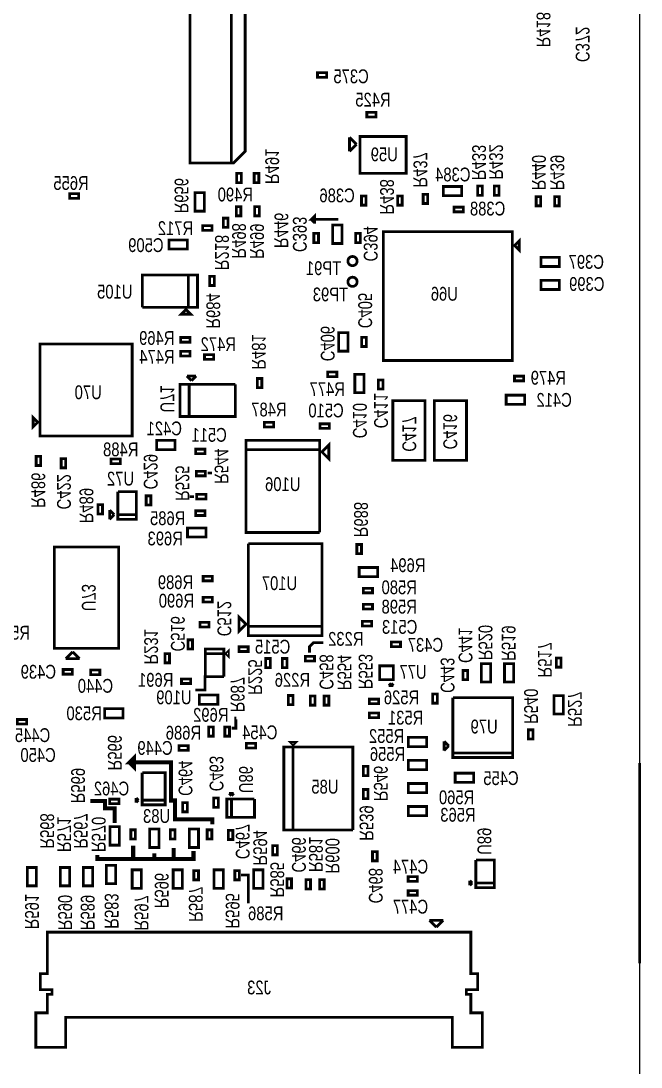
# Model space of a CAD drawing. Extents: x -446 to 3829, y -1404 to 6494.
# Drawn here: x 1852 to 3199, y -133 to 2139 of the extents above; entities that cross this region are included whole.
import ezdxf
from ezdxf.enums import TextEntityAlignment as Align

# ---------------------------------------------------------------- set-up
doc = ezdxf.new("R2010")
doc.units = 0
for name, color, linetype in [('BG_OUTLINE', 95, 'CONTINUOUS'), ('PG_ASSEMBLY_BOTTOM', 52, 'CONTINUOUS'), ('RD_ASSEMBLY_BOTTOM', 52, 'CONTINUOUS')]:
    doc.layers.add(name, color=color, linetype=linetype)

msp = doc.modelspace()

# ---------------------------------------------------------------- linework, layer by layer
at = {"layer": 'BG_OUTLINE'}
msp.add_lwpolyline([(-149.99, -150), (3196.46, -150), (3196.46, 5759.32), (-149.99, 5759.32)], close=True, dxfattribs=at)
at = {"layer": 'BG_OUTLINE', "const_width": 6}
msp.add_lwpolyline([(3196.46, 92.12), (3196.46, 527.12)], dxfattribs=at)
at = {"layer": 'PG_ASSEMBLY_BOTTOM'}
for points, const_width in [([(2309.25, 1830.44), (2309.25, 2910.44), (2219.25, 2910.44)], 6), ([(2219.25, 2910.44), (2219.25, 1830.44), (2314.25, 1830.44), (2339.25, 1855.44), (2339.25, 2885.44), (2314.25, 2910.44), (2309.25, 2910.44)], 6), ([(2309.25, 2910.44), (2309.25, 1830.44)], 6), ([(2496.55, 2026.4), (2516.55, 2026.4), (2516.55, 2016.4), (2496.55, 2016.4), (2496.55, 2026.4)], 6), ([(2623.65, 1930.32), (2603.65, 1930.32), (2603.65, 1940.32), (2623.65, 1940.32), (2623.65, 1930.32)], 6), ([(2566.05, 1855.9), (2566.05, 1885.9)], 6), ([(2566.05, 1885.9), (2581.05, 1870.9)], 6), ([(2589.05, 1887.9), (2689.05, 1887.9), (2689.05, 1807.9), (2589.05, 1807.9), (2589.05, 1887.9)], 6), ([(2581.05, 1870.9), (2566.05, 1855.9)], 6), ([(2330.97, 1807.87), (2330.97, 1787.87), (2320.97, 1787.87), (2320.97, 1807.87), (2330.97, 1807.87)], 6), ([(2368.97, 1807.87), (2368.97, 1787.87), (2358.97, 1787.87), (2358.97, 1807.87), (2368.97, 1807.87)], 6), ([(2809.79, 1759.4), (2769.79, 1759.4), (2769.79, 1779.4), (2809.79, 1779.4), (2809.79, 1759.4)], 6), ([(2854.55, 1780.4), (2854.55, 1760.4), (2844.55, 1760.4), (2844.55, 1780.4), (2854.55, 1780.4)], 6), ([(2890.55, 1780.4), (2890.55, 1760.4), (2880.55, 1760.4), (2880.55, 1780.4), (2890.55, 1780.4)], 6), ([(1977.79, 1753.54), (1957.79, 1753.54), (1957.79, 1763.54), (1977.79, 1763.54), (1977.79, 1753.54)], 6), ([(2230.57, 1725.85), (2230.57, 1765.85), (2250.57, 1765.85), (2250.57, 1725.85), (2230.57, 1725.85)], 6), ([(2602.05, 1758.92), (2602.05, 1738.92), (2592.05, 1738.92), (2592.05, 1758.92), (2602.05, 1758.92)], 6), ([(2670.47, 1738.9), (2670.47, 1758.9), (2680.47, 1758.9), (2680.47, 1738.9), (2670.47, 1738.9)], 6), ([(2735.99, 1762.4), (2735.99, 1742.4), (2725.99, 1742.4), (2725.99, 1762.4), (2735.99, 1762.4)], 6), ([(2981.55, 1757.4), (2981.55, 1737.4), (2971.55, 1737.4), (2971.55, 1757.4), (2981.55, 1757.4)], 6), ([(3021.55, 1757.4), (3021.55, 1737.4), (3011.55, 1737.4), (3011.55, 1757.4), (3021.55, 1757.4)], 6), ([(2329.97, 1735.65), (2329.97, 1715.65), (2319.97, 1715.65), (2319.97, 1735.65), (2329.97, 1735.65)], 6), ([(2369.97, 1735.65), (2369.97, 1715.65), (2359.97, 1715.65), (2359.97, 1735.65), (2369.97, 1735.65)], 6), ([(2813.06, 1724.4), (2793.06, 1724.4), (2793.06, 1734.4), (2813.06, 1734.4), (2813.06, 1724.4)], 6), ([(2301.97, 1710.61), (2301.97, 1690.61), (2291.97, 1690.61), (2291.97, 1710.61), (2301.97, 1710.61)], 6), ([(2542, 1708), (2483, 1708), (2490, 1715), (2490, 1702), (2489, 1702), (2483, 1708)], 6), ([(2247.15, 1694.18), (2267.15, 1694.18), (2267.15, 1684.18), (2247.15, 1684.18), (2247.15, 1694.18)], 6), ([(2529.55, 1655.67), (2529.55, 1695.67), (2549.55, 1695.67), (2549.55, 1655.67), (2529.55, 1655.67)], 6), ([(2919.55, 1401.4), (2639.55, 1401.4), (2639.55, 1681.4), (2919.55, 1681.4), (2919.55, 1401.4)], 6), ([(2213.85, 1643.43), (2173.85, 1643.43), (2173.85, 1663.43), (2213.85, 1663.43), (2213.85, 1643.43)], 6), ([(2488.55, 1657.4), (2488.55, 1677.4), (2498.55, 1677.4), (2498.55, 1657.4), (2488.55, 1657.4)], 6), ([(2579.55, 1657.4), (2579.55, 1677.4), (2589.55, 1677.4), (2589.55, 1657.4), (2579.55, 1657.4)], 6), ([(2934.55, 1661.4), (2934.55, 1641.4), (2924.55, 1651.4), (2934.55, 1661.4)], 6), ([(3021.85, 1605.62), (2981.85, 1605.62), (2981.85, 1625.62), (3021.85, 1625.62), (3021.85, 1605.62)], 6), ([(2215.74, 1587.05), (2215.74, 1517.05), (2115.74, 1517.05)], 6), ([(2115.74, 1517.05), (2115.74, 1587.05), (2235.74, 1587.05), (2235.74, 1517.05), (2215.74, 1517.05), (2215.74, 1587.05)], 6), ([(2272.18, 1584.45), (2272.18, 1564.45), (2262.18, 1564.45), (2262.18, 1584.45), (2272.18, 1584.45)], 6), ([(3021.85, 1555.62), (2981.85, 1555.62), (2981.85, 1575.62), (3021.85, 1575.62), (3021.85, 1555.62)], 6), ([(2210.74, 1512.05), (2220.74, 1502.05), (2200.74, 1502.05), (2210.74, 1512.05)], 6), ([(2219.32, 1441.4), (2199.32, 1441.4), (2199.32, 1451.4), (2219.32, 1451.4), (2219.32, 1441.4)], 6), ([(2542.55, 1421.8), (2542.55, 1461.8), (2562.55, 1461.8), (2562.55, 1421.8), (2542.55, 1421.8)], 6), ([(2592.55, 1431.8), (2592.55, 1451.8), (2602.55, 1451.8), (2602.55, 1431.8), (2592.55, 1431.8)], 6), ([(1893.76, 1437.46), (2093.76, 1437.46), (2093.76, 1237.46), (1893.76, 1237.46), (1893.76, 1437.46)], 6), ([(2199.32, 1421.4), (2219.32, 1421.4), (2219.32, 1411.4), (2199.32, 1411.4), (2199.32, 1421.4)], 6), ([(2251, 1414), (2271, 1414), (2271, 1404), (2251, 1404), (2251, 1414)], 6), ([(2212.74, 1367.94), (2232.74, 1367.94)], 6), ([(2222.74, 1357.94), (2212.74, 1367.94)], 6), ([(2232.74, 1367.94), (2222.74, 1357.94)], 6), ([(2365.55, 1342.4), (2365.55, 1362.4), (2375.55, 1362.4), (2375.55, 1342.4), (2365.55, 1342.4)], 6), ([(2538.55, 1366.4), (2518.55, 1366.4), (2518.55, 1376.4), (2538.55, 1376.4), (2538.55, 1366.4)], 6), ([(2597.55, 1371.4), (2597.55, 1331.4), (2577.55, 1331.4), (2577.55, 1371.4), (2597.55, 1371.4)], 6), ([(2944.55, 1357.4), (2924.55, 1357.4), (2924.55, 1367.4), (2944.55, 1367.4), (2944.55, 1357.4)], 6), ([(2317.74, 1349.94), (2317.74, 1279.94), (2197.74, 1279.94), (2197.74, 1349.94), (2217.74, 1349.94), (2217.74, 1279.94)], 6), ([(2217.74, 1279.94), (2217.74, 1349.94), (2317.74, 1349.94)], 6), ([(2638.55, 1359.4), (2638.55, 1339.4), (2628.55, 1339.4), (2628.55, 1359.4), (2638.55, 1359.4)], 6), ([(2946.28, 1306.26), (2906.28, 1306.26), (2906.28, 1326.26), (2946.28, 1326.26), (2946.28, 1306.26)], 6), ([(2730.18, 1314.5), (2730.18, 1184.5), (2660.18, 1184.5), (2660.18, 1314.5), (2730.18, 1314.5)], 6), ([(2820.18, 1314.5), (2820.18, 1184.5), (2750.18, 1184.5), (2750.18, 1314.5), (2820.18, 1314.5)], 6), ([(1888.76, 1267.46), (1878.76, 1257.46), (1878.76, 1277.46), (1888.76, 1267.46)], 6), ([(2401.02, 1257), (2381.02, 1257), (2381.02, 1267), (2401.02, 1267), (2401.02, 1257)], 6), ([(2522, 1254), (2502, 1254), (2502, 1264), (2522, 1264), (2522, 1254)], 6), ([(2187, 1208), (2147, 1208), (2147, 1228), (2187, 1228), (2187, 1208)], 6), ([(2501, 1028), (2341, 1028), (2341, 1228), (2501, 1228), (2501, 1208), (2341, 1208)], 6), ([(2232, 1209), (2252, 1209), (2252, 1199), (2232, 1199), (2232, 1209)], 6), ([(2341, 1208), (2501, 1208), (2501, 1028)], 6), ([(2506, 1203), (2521, 1218), (2521, 1188), (2506, 1203)], 6), ([(1895.18, 1193.44), (1895.18, 1173.44), (1885.18, 1173.44), (1885.18, 1193.44), (1895.18, 1193.44)], 6), ([(1939.55, 1168.44), (1939.55, 1188.44), (1949.55, 1188.44), (1949.55, 1168.44), (1939.55, 1168.44)], 6), ([(2067.99, 1177.46), (2047.99, 1177.46), (2047.99, 1187.46), (2067.99, 1187.46), (2067.99, 1177.46)], 6), ([(2253, 1151), (2233, 1151), (2233, 1161), (2253, 1161), (2253, 1151)], 6), ([(2258, 1157), (2267, 1157)], 6), ([(2062.75, 1116.59), (2102.75, 1116.59), (2102.75, 1056.59), (2062.75, 1056.59), (2062.75, 1066.59), (2102.75, 1066.59)], 6), ([(2102.75, 1066.59), (2062.75, 1066.59), (2062.75, 1116.59)], 6), ([(2254, 1101), (2234, 1101), (2234, 1111), (2254, 1111), (2254, 1101)], 6), ([(2019.44, 1068.35), (2019.44, 1088.35), (2029.44, 1088.35), (2029.44, 1068.35), (2019.44, 1068.35)], 6), ([(2134.32, 1107.61), (2134.32, 1087.61), (2124.32, 1087.61), (2124.32, 1107.61), (2134.32, 1107.61)], 6), ([(2228, 1106), (2219, 1106)], 6), ([(2044.75, 1056.59), (2044.75, 1076.59)], 6), ([(2044.75, 1076.59), (2054.75, 1066.59)], 6), ([(2054.75, 1066.59), (2044.75, 1056.59)], 6), ([(2232, 1075), (2252, 1075), (2252, 1065), (2232, 1065), (2232, 1075)], 6), ([(2254, 1018), (2214, 1018), (2214, 1038), (2254, 1038), (2254, 1018)], 6), ([(2346, 1004), (2506, 1004), (2506, 804), (2346, 804), (2346, 824), (2506, 824)], 6), ([(2506, 824), (2346, 824), (2346, 1004)], 6), ([(2592, 1002), (2592, 982), (2582, 982), (2582, 1002), (2592, 1002)], 6), ([(1924.55, 776.4), (1924.55, 996.4), (2064.55, 996.4), (2064.55, 776.4), (1924.55, 776.4)], 6), ([(2587, 952), (2627, 952), (2627, 932), (2587, 932), (2587, 952)], 6), ([(2248, 933), (2268, 933), (2268, 923), (2248, 923), (2248, 933)], 6), ([(2596, 906.98), (2616, 906.98), (2616, 896.98), (2596, 896.98), (2596, 906.98)], 6), ([(2248, 887), (2268, 887), (2268, 877), (2248, 877), (2248, 887)], 6), ([(2596, 871.98), (2616, 871.98), (2616, 861.98), (2596, 861.98), (2596, 871.98)], 6), ([(2341, 829), (2326, 814), (2326, 844), (2341, 829)], 6), ([(2241, 833), (2261, 833), (2261, 823), (2241, 823), (2241, 833)], 6), ([(2614, 825), (2594, 825), (2594, 835), (2614, 835), (2614, 825)], 6), ([(2214.99, 775), (2214.99, 795), (2224.99, 795), (2224.99, 775), (2214.99, 775)], 6), ([(2292.98, 715), (2252.98, 715), (2252.98, 775), (2292.98, 775), (2292.98, 765), (2252.98, 765)], 6), ([(2297.98, 765), (2302.98, 770), (2302.98, 760), (2297.98, 765)], 6), ([(2325.9, 779.65), (2345.9, 779.65), (2345.9, 769.65), (2325.9, 769.65), (2325.9, 779.65)], 6), ([(2509, 789), (2488, 789), (2479, 780), (2479, 767)], 6), ([(2676.83, 780.17), (2656.83, 780.17), (2656.83, 790.17), (2676.83, 790.17), (2676.83, 780.17)], 6), ([(1949.55, 753.9), (1964.55, 768.9)], 6), ([(1979.55, 753.9), (1949.55, 753.9)], 6), ([(1964.55, 768.9), (1979.55, 753.9)], 6), ([(2165, 744.91), (2165, 764.91), (2175, 764.91), (2175, 744.91), (2165, 744.91)], 6), ([(2252.98, 765), (2292.98, 765), (2292.98, 715)], 6), ([(2393.95, 754.31), (2393.95, 734.31), (2383.95, 734.31), (2383.95, 754.31), (2393.95, 754.31)], 6), ([(2429.95, 754.31), (2429.95, 734.31), (2419.95, 734.31), (2419.95, 754.31), (2429.95, 754.31)], 6), ([(2470, 759), (2490, 759), (2490, 749), (2470, 749), (2470, 759)], 6), ([(3015.49, 735.62), (3015.49, 755.62), (3025.49, 755.62), (3025.49, 735.62), (3015.49, 735.62)], 6), ([(1944, 730.4), (1964, 730.4), (1964, 720.4), (1944, 720.4), (1944, 730.4)], 6), ([(2023.55, 719.4), (2003.55, 719.4), (2003.55, 729.4), (2023.55, 729.4), (2023.55, 719.4)], 6), ([(2631.36, 708.48), (2631.36, 738.48), (2661.36, 738.48), (2661.36, 708.48), (2631.36, 708.48)], 6), ([(2822.64, 728.4), (2822.64, 708.4), (2812.64, 708.4), (2812.64, 728.4), (2822.64, 728.4)], 6), ([(2872.64, 743.4), (2872.64, 703.4), (2852.64, 703.4), (2852.64, 743.4), (2872.64, 743.4)], 6), ([(2902.64, 703.4), (2902.64, 743.4), (2922.64, 743.4), (2922.64, 703.4), (2902.64, 703.4)], 6), ([(2201, 710), (2221, 710), (2221, 700), (2201, 700), (2201, 710)], 6), ([(2252.98, 715), (2252, 715), (2252, 686), (2231, 686)], 6), ([(2651.36, 695.48), (2656.36, 700.48)], 6), ([(2661.36, 695.48), (2651.36, 695.48)], 6), ([(2656.36, 700.48), (2661.36, 695.48)], 6), ([(2240, 675), (2280, 675), (2280, 655), (2240, 655), (2240, 675)], 6), ([(2443.17, 674.05), (2443.17, 654.05), (2433.17, 654.05), (2433.17, 674.05), (2443.17, 674.05)], 6), ([(2491, 673), (2491, 653), (2481, 653), (2481, 673), (2491, 673)], 6), ([(2521, 673), (2521, 653), (2511, 653), (2511, 673), (2521, 673)], 6), ([(2609.3, 666.13), (2629.3, 666.13), (2629.3, 656.13), (2609.3, 656.13), (2609.3, 666.13)], 6), ([(2746.55, 657.4), (2746.55, 677.4), (2756.55, 677.4), (2756.55, 657.4), (2746.55, 657.4)], 6), ([(2790.55, 669.4), (2920.55, 669.4), (2920.55, 539.4), (2790.55, 539.4), (2790.55, 549.4), (2920.55, 549.4)], 6), ([(2920.55, 549.4), (2790.55, 549.4), (2790.55, 669.4)], 6), ([(3030.49, 673.89), (3030.49, 633.89), (3010.49, 633.89), (3010.49, 673.89), (3030.49, 673.89)], 6), ([(2073.84, 625.4), (2033.84, 625.4), (2033.84, 645.4), (2073.84, 645.4), (2073.84, 625.4)], 6), ([(2629.3, 626.13), (2609.3, 626.13), (2609.3, 636.13), (2629.3, 636.13), (2629.3, 626.13)], 6), ([(1864.46, 611.91), (1844.46, 611.91), (1844.46, 621.91), (1864.46, 621.91), (1864.46, 611.91)], 6), ([(2320, 625), (2319, 625), (2319, 603), (2310, 603)], 6), ([(2260.2, 585.8), (2260.2, 605.8), (2270.2, 605.8), (2270.2, 585.8), (2260.2, 585.8)], 6), ([(2295.2, 585.8), (2295.2, 605.8), (2305.2, 605.8), (2305.2, 585.8), (2295.2, 585.8)], 6), ([(2964.55, 599.4), (2964.55, 579.4), (2954.55, 579.4), (2954.55, 599.4), (2964.55, 599.4)], 6), ([(2215.55, 555.15), (2195.55, 555.15), (2195.55, 565.15), (2215.55, 565.15), (2215.55, 555.15)], 6), ([(2342, 570), (2362, 570), (2362, 560), (2342, 560), (2342, 570)], 6), ([(2443.29, 567.18), (2438.29, 572.18), (2448.29, 572.18), (2443.29, 567.18)], 6), ([(2693.55, 583), (2733.55, 583), (2733.55, 563), (2693.55, 563), (2693.55, 583)], 6), ([(2771.55, 554.4), (2771.55, 574.4)], 6), ([(2771.55, 574.4), (2781.55, 564.4)], 6), ([(2268, 394), (2268, 405), (2187, 405), (2187, 446), (2178, 446), (2178, 529), (2089, 529), (2098, 538), (2098, 519), (2089, 528), (2089, 529)], 9), ([(2573.29, 382.18), (2423.29, 382.18), (2423.29, 562.18), (2443.29, 562.18), (2443.29, 382.18)], 6), ([(2443.29, 382.18), (2443.29, 562.18), (2573.29, 562.18), (2573.29, 382.18)], 6), ([(2781.55, 564.4), (2771.55, 554.4)], 6), ([(2596, 500), (2596, 520), (2606, 520), (2606, 500), (2596, 500)], 6), ([(2693.55, 533), (2733.55, 533), (2733.55, 513), (2693.55, 513), (2693.55, 533)], 6), ([(2165.6, 446.67), (2115.6, 446.67), (2115.6, 506.67)], 6), ([(2115.6, 506.67), (2165.6, 506.67), (2165.6, 436.67), (2115.6, 436.67), (2115.6, 446.67), (2165.6, 446.67)], 6), ([(2795.55, 505.4), (2835.55, 505.4), (2835.55, 485.4), (2795.55, 485.4), (2795.55, 505.4)], 6), ([(2693.55, 483), (2733.55, 483), (2733.55, 463), (2693.55, 463), (2693.55, 483)], 6), ([(2102.6, 451.67), (2107.6, 446.67)], 6), ([(2102.6, 441.67), (2102.6, 451.67)], 6), ([(2271.05, 431.38), (2271.05, 451.38), (2281.05, 451.38), (2281.05, 431.38), (2271.05, 431.38)], 6), ([(2304.55, 461.42), (2314.55, 461.42)], 6), ([(2309.55, 456.42), (2304.55, 461.42)], 6), ([(2314.55, 461.42), (2309.55, 456.42)], 6), ([(2606, 470), (2606, 450), (2596, 450), (2596, 470), (2606, 470)], 6), ([(2056, 397), (2056, 429), (2035, 429), (2035, 445), (2003, 445)], 9), ([(2044.98, 448.95), (2064.98, 448.95), (2064.98, 438.95), (2044.98, 438.95), (2044.98, 448.95)], 6), ([(2107.6, 446.67), (2102.6, 441.67)], 6), ([(2203.65, 421.4), (2203.65, 441.4), (2213.65, 441.4), (2213.65, 421.4), (2203.65, 421.4)], 6), ([(2359.55, 449.42), (2359.55, 409.42), (2299.55, 409.42), (2299.55, 449.42), (2309.55, 449.42), (2309.55, 409.42)], 6), ([(2309.55, 409.42), (2309.55, 449.42), (2359.55, 449.42)], 6), ([(2693.55, 433), (2733.55, 433), (2733.55, 413), (2693.55, 413), (2693.55, 433)], 6), ([(2065.86, 388.98), (2065.86, 348.98), (2045.86, 348.98), (2045.86, 388.98), (2065.86, 388.98)], 6), ([(2151.86, 383.98), (2151.86, 343.98), (2131.86, 343.98), (2131.86, 383.98), (2151.86, 383.98)], 6), ([(2237.86, 383.98), (2237.86, 343.98), (2217.86, 343.98), (2217.86, 383.98), (2237.86, 383.98)], 6), ([(2100.86, 382.25), (2100.86, 362.25), (2090.86, 362.25), (2090.86, 382.25), (2100.86, 382.25)], 6), ([(2186.86, 382.25), (2186.86, 362.25), (2176.86, 362.25), (2176.86, 382.25), (2186.86, 382.25)], 6), ([(2266.86, 382.25), (2266.86, 362.25), (2256.86, 362.25), (2256.86, 382.25), (2266.86, 382.25)], 6), ([(2302.55, 361.28), (2302.55, 381.28), (2312.55, 381.28), (2312.55, 361.28), (2302.55, 361.28)], 6), ([(2227, 336), (2227, 319), (2096, 319), (2096, 348)], 9), ([(2184, 320), (2184, 343)], 9), ([(2399, 328), (2399, 348), (2409, 348), (2409, 328), (2399, 328)], 6), ([(2096, 319), (2018, 319), (2018, 328)], 9), ([(2142, 321), (2142, 331)], 9), ([(2616, 315), (2616, 335), (2626, 335), (2626, 315), (2616, 315)], 6), ([(2880.46, 266.98), (2840.46, 266.98), (2840.46, 316.98)], 6), ([(2840.46, 316.98), (2880.46, 316.98), (2880.46, 256.98), (2840.46, 256.98), (2840.46, 266.98), (2880.46, 266.98)], 6), ([(1885.86, 300.63), (1885.86, 260.63), (1865.86, 260.63), (1865.86, 300.63), (1885.86, 300.63)], 6), ([(1957.86, 300.63), (1957.86, 260.63), (1937.86, 260.63), (1937.86, 300.63), (1957.86, 300.63)], 6), ([(2007.86, 300.63), (2007.86, 260.63), (1987.86, 260.63), (1987.86, 300.63), (2007.86, 300.63)], 6), ([(2057.86, 305.4), (2057.86, 265.4), (2037.86, 265.4), (2037.86, 305.4), (2057.86, 305.4)], 6), ([(2113.86, 295.4), (2113.86, 255.4), (2093.86, 255.4), (2093.86, 295.4), (2113.86, 295.4)], 6), ([(2202.86, 295.4), (2202.86, 255.4), (2182.86, 255.4), (2182.86, 295.4), (2202.86, 295.4)], 6), ([(2237.86, 293.67), (2237.86, 273.67), (2227.86, 273.67), (2227.86, 293.67), (2237.86, 293.67)], 6), ([(2291.86, 295.4), (2291.86, 255.4), (2271.86, 255.4), (2271.86, 295.4), (2291.86, 295.4)], 6), ([(2326.86, 293.67), (2326.86, 273.67), (2316.86, 273.67), (2316.86, 293.67), (2326.86, 293.67)], 6), ([(2377.86, 295.4), (2377.86, 255.4), (2357.86, 255.4), (2357.86, 295.4), (2377.86, 295.4)], 6), ([(2330, 284), (2346, 284), (2346, 223)], 6), ([(2430, 256), (2430, 276), (2440, 276), (2440, 256), (2430, 256)], 6), ([(2471.32, 253.96), (2471.32, 273.96), (2481.32, 273.96), (2481.32, 253.96), (2471.32, 253.96)], 6), ([(2501, 254), (2501, 274), (2511, 274), (2511, 254), (2501, 254)], 6), ([(2713.46, 270.43), (2693.46, 270.43), (2693.46, 280.43), (2713.46, 280.43), (2713.46, 270.43)], 6), ([(2827.46, 261.98), (2827.46, 271.98)], 6), ([(2827.46, 271.98), (2832.46, 266.98)], 6), ([(2713.46, 240.43), (2693.46, 240.43), (2693.46, 250.43), (2713.46, 250.43), (2713.46, 240.43)], 6), ([(2832.46, 266.98), (2827.46, 261.98)], 6), ([(2739.55, 185.86), (2769.55, 185.86)], 6), ([(2754.55, 170.86), (2739.55, 185.86)], 6), ([(2769.55, 185.86), (2754.55, 170.86)], 6), ([(1909.55, 160), (2829.55, 160), (2829.55, 70), (2844.55, 70), (2844.55, 35), (2819.55, 35), (2819.55, 25), (2829.55, 25), (2829.55, -15), (2854.55, -15), (2854.55, -90), (2789.55, -90), (2789.55, -25), (1949.55, -25), (1949.55, -90), (1884.55, -90), (1884.55, -15), (1909.55, -15), (1909.55, 25), (1919.55, 25), (1919.55, 35), (1894.55, 35), (1894.55, 70), (1909.55, 70), (1909.55, 160)], 6)]:
    msp.add_lwpolyline(points, dxfattribs=dict(at, const_width=const_width))
at = {"layer": 'PG_ASSEMBLY_BOTTOM', "const_width": 6}
for points in [[(2582.55, 1617.4, 1), (2562.55, 1617.4, 1), (2582.55, 1617.4)], [(2582.55, 1572.4, 1), (2562.55, 1572.4, 1), (2582.55, 1572.4)]]:
    msp.add_lwpolyline(points, format="xyb", dxfattribs=at)

# ---------------------------------------------------------------- texts
at = {"layer": 'RD_ASSEMBLY_BOTTOM', "text_generation_flag": 2, "width": 0.8}
for s, p in [('R418', (2972.45, 2081.6)), ('C372', (3057.45, 2049.6)), ('R656', (2186, 1721)), ('C393', (2443, 1637)), ('C406', (2503.55, 1399.8)), ('C410', (2573.45, 1232.6)), ('C417', (2680.82, 1203.5)), ('C416', (2769.82, 1208.5)), ('R520', (2846.36, 750.6)), ('R519', (2896.64, 749.4)), ('R527', (3040.51, 606.11)), ('R569', (1961.14, 440.02)), ('U86', (2326, 462)), ('R571', (1931.14, 334.02)), ('R570', (2006.14, 334.02)), ('R594', (2357, 305)), ('R596', (2143, 212)), ('R591', (1861.14, 166.37)), ('R590', (1933.14, 164.37)), ('R589', (1982.14, 164.37)), ('R583', (2034.14, 167.6)), ('R597', (2099.14, 163.6)), ('R595', (2297, 168))]:
    msp.add_text(s, height=30, rotation=270, dxfattribs=at).set_placement(p)
for s, p in [('C375', (2569.45, 2003.6)), ('R425', (2617, 1953)), ('R655', (1961, 1772)), ('R490', (2318, 1747)), ('C386', (2539, 1745)), ('C388', (2866.06, 1716.4)), ('R712', (2188, 1674)), ('U105', (2056, 1536)), ('R469', (2147.32, 1435.4)), ('R472', (2281, 1422)), ('R474', (2147.68, 1394.6)), ('R479', (2998, 1349)), ('U70', (1998.24, 1317.54)), ('R477', (2517.55, 1324.4)), ('R487', (2391, 1280)), ('C510', (2515, 1278)), ('C511', (2261, 1225)), ('R488', (2068.99, 1193.46)), ('U106', (2421, 1118)), ('R685', (2171, 1044)), ('R689', (2188, 905)), ('U107', (2414, 903)), ('R580', (2674, 894.02)), ('R690', (2190, 865)), ('R598', (2674, 852.02)), ('R514', (1833.55, 795.4)), ('C513', (2675, 808)), ('C515', (2399, 765)), ('R232', (2558, 782)), ('C437', (2731, 769)), ('C439', (1890, 710.6)), ('C440', (2014, 680)), ('R691', (2145, 693)), ('R226', (2442, 693)), ('R526', (2679, 655)), ('R531', (2688, 611)), ('U79', (2858.45, 591.6)), ('C445', (1877.46, 572.91)), ('R686', (2205.2, 578.2)), ('C454', (2371, 579)), ('C449', (2143.55, 545.15)), ('C450', (1889.46, 529.9)), ('C462', (2049.02, 457.05)), ('C474', (2698.46, 287.43)), ('C477', (2698.46, 200.43)), ('R586', (2384, 186)), ('J23', (2369.55, 25))]:
    msp.add_text(s, height=30, dxfattribs=at).set_placement(p, align=Align.CENTER)
for s, p in [('U59', (2670.95, 1834.1)), ('C384', (2828.79, 1790.4)), ('C509', (2162, 1637)), ('TP91', (2548, 1587)), ('C397', (3118.85, 1600.62)), ('C399', (3119.85, 1552.62)), ('TP93', (2563, 1530)), ('U66', (2801.55, 1531.4)), ('C412', (3049, 1301)), ('C421', (2202, 1239)), ('U72', (2098, 1130)), ('R693', (2204, 1000)), ('R694', (2731, 942)), ('U77', (2733.52, 710.36)), ('U109', (2222.98, 655)), ('R530', (2027.84, 620.4)), ('R692', (2303, 617)), ('R552', (2685, 571)), ('R556', (2687, 532)), ('C455', (2933.45, 479.6)), ('U85', (2542, 461)), ('R560', (2837, 438)), ('U83', (2176.4, 397.33)), ('R563', (2840, 400))]:
    msp.add_text(s, height=30, dxfattribs=at).set_placement(p)
for s, p in [('R433', (2832.45, 1831.6)), ('R432', (2869.45, 1832.6)), ('R491', (2383, 1823)), ('R437', (2705.01, 1815.6)), ('R440', (2962.45, 1809.6)), ('R439', (3002.45, 1809.6)), ('R438', (2632.47, 1756.9)), ('R446', (2403, 1684)), ('R498', (2311.03, 1661.35)), ('R499', (2350.03, 1660.35)), ('C394', (2597, 1655)), ('R218', (2274, 1636)), ('R684', (2255, 1509)), ('C405', (2585, 1510)), ('R481', (2354, 1420)), ('U71', (2155.26, 1318.06)), ('C411', (2619.45, 1292.6)), ('R544', (2273, 1172)), ('C429', (2119, 1160)), ('R525', (2188, 1135)), ('R486', (1874.82, 1119.56)), ('C422', (1930.55, 1116.44)), ('R489', (1979.44, 1086.35)), ('R688', (2576, 1056)), ('U73', (1984.55, 886.4)), ('C512', (2279, 841)), ('C516', (2178, 808)), ('C441', (2803, 783)), ('R231', (2120, 779.91)), ('R517', (2975.49, 751.62)), ('R225', (2346, 714)), ('C458', (2501, 725)), ('R554', (2540, 724)), ('R553', (2586, 726)), ('C443', (2764, 718)), ('R687', (2308, 676)), ('R540', (2945.45, 650.6)), ('R566', (2041.14, 549.75)), ('C464', (2194.65, 494.4)), ('C463', (2262.05, 504.38)), ('R546', (2619, 483)), ('R539', (2588, 397)), ('R568', (1894.14, 379.75)), ('R567', (1967.14, 379.75)), ('C467', (2319, 357)), ('C466', (2441, 328)), ('R581', (2478, 329)), ('U89', (2844.02, 357.46)), ('R600', (2514, 326)), ('R585', (2394, 274)), ('C468', (2608, 261)), ('R587', (2217, 221))]:
    msp.add_text(s, height=30, rotation=270, dxfattribs=at).set_placement(p, align=Align.CENTER)

doc.saveas('drawing.dxf')
